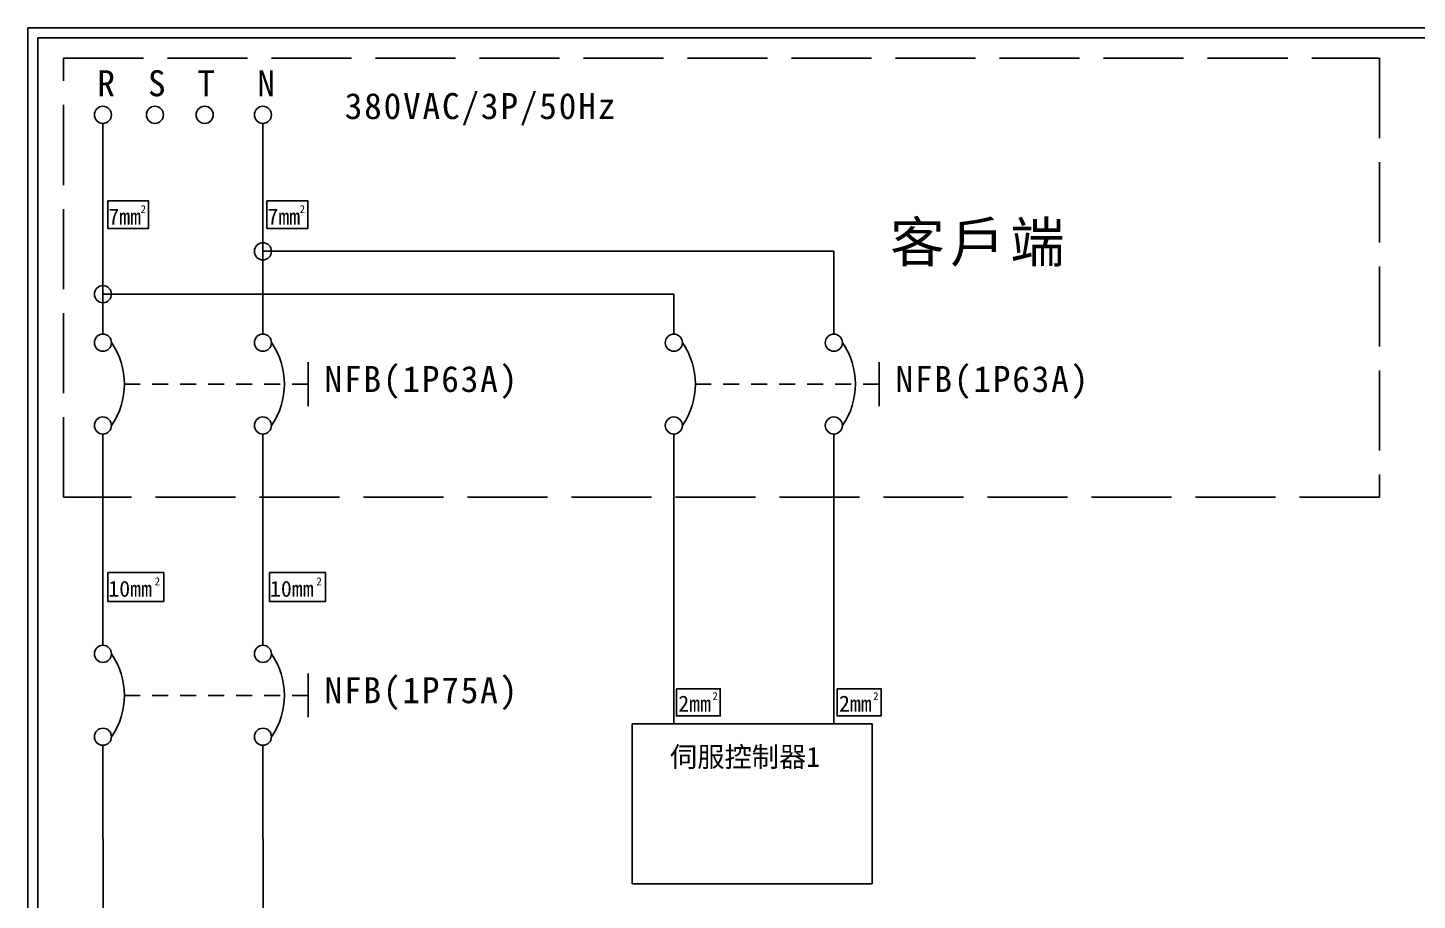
# Model space of a CAD drawing. Extents: x 10 to 297, y 3 to 207.
# Drawn here: x 10 to 183.7, y 98 to 207 of the extents above; entities that cross this region are included whole.
import ezdxf

# ---------------------------------------------------------------- set-up
doc = ezdxf.new("R2010")
doc.units = 0
doc.linetypes.add('HIDDEN0', pattern=[65, 50, -15])
doc.linetypes.add('HIDDEN9', pattern=[3.5, 2, -1.5])
doc.layers.get('0').update_dxf_attribs({"linetype": 'CONTINUOUS'})
doc.layers.add('圖框層', color=7, linetype='CONTINUOUS')
doc.layers.add('標尺寸層', color=3, linetype='CONTINUOUS')
doc.styles.add('CNS', font='romanc.shx', dxfattribs={"bigfont": 'chineset.shx'})
doc.styles.add('STSL', font='KAIU.TTF')
doc.styles.add('標楷體', font='KAIU.TTF')

msp = doc.modelspace()

# ---------------------------------------------------------------- linework, layer by layer
at = {"color": 7, "linetype": 'HIDDEN9'}
for p, q in [((45.06, 162.47), (22.09, 162.47)), ((116.42, 162.47), (93.45, 162.47)), ((45.06, 123.59), (22.09, 123.59))]:
    msp.add_line(p, q, dxfattribs=at)
for p, q in [((19.39, 117.28), (19.41, 83.37)), ((39.39, 117.28), (39.41, 93.37))]:
    msp.add_line(p, q)
for centre in [(19.39, 196.1), (25.89, 196.1), (32.11, 196.1), (39.39, 196.1), (39.39, 179.05), (19.39, 173.7), (19.39, 167.64), (39.39, 167.64), (90.75, 167.64), (110.75, 167.64), (19.39, 157.29), (39.39, 157.29), (90.75, 157.29), (110.75, 157.29), (19.39, 128.77), (39.39, 128.77), (19.39, 118.42), (39.39, 118.42)]:
    msp.add_circle(centre, 1.07)
at = {"color": 7}
for centre in [(13.03, 162.47), (33.03, 162.47), (84.4, 162.47), (104.4, 162.47), (13.03, 123.59), (33.03, 123.59)]:
    msp.add_arc(centre, 9.05, 325.1286, 34.8714, dxfattribs=at)
at = {"layer": '圖框層', "color": 7}
for p, q in [((297, 206.97), (10, 206.97)), ((10, 3), (10, 206.97)), ((295.75, 205.72), (11.25, 205.72)), ((11.25, 4.25), (11.25, 205.72))]:
    msp.add_line(p, q, dxfattribs=at)
at = {"layer": '標尺寸層', "color": 7}
for p, q in [((19.39, 195.03), (19.39, 168.71)), ((39.39, 195.03), (39.39, 168.71)), ((110.75, 179.05), (39.39, 179.05)), ((110.75, 168.71), (110.75, 179.05)), ((90.75, 173.7), (19.39, 173.7)), ((90.75, 168.71), (90.75, 173.7)), ((45.06, 165.2), (45.06, 159.73)), ((116.42, 165.2), (116.42, 159.73)), ((19.39, 156.22), (19.39, 156.15)), ((19.39, 156.15), (19.39, 129.84)), ((39.39, 156.22), (39.39, 156.15)), ((39.39, 156.15), (39.39, 129.84)), ((90.75, 156.22), (90.75, 156.15)), ((90.75, 156.15), (90.75, 120.04)), ((110.75, 156.22), (110.75, 156.15)), ((110.75, 156.15), (110.75, 120.04)), ((45.06, 126.32), (45.06, 120.86)), ((85.55, 120.04), (115.55, 120.04)), ((85.55, 100.04), (85.55, 120.04)), ((115.55, 120.04), (115.55, 100.04)), ((19.39, 117.35), (19.39, 117.28)), ((39.39, 117.35), (39.39, 117.28)), ((115.55, 100.04), (85.55, 100.04))]:
    msp.add_line(p, q, dxfattribs=at)
at = {"layer": '標尺寸層', "color": 7, "linetype": 'HIDDEN0', "ltscale": 0.2}
msp.add_lwpolyline([(14.48, 203.17), (178.97, 203.17), (178.97, 148.33), (14.48, 148.33)], close=True, dxfattribs=at)
at = {"layer": '標尺寸層', "color": 7}
for points in [[(20.01, 185.37), (25.1, 185.37), (25.1, 181.92), (20.01, 181.92)], [(39.9, 185.37), (44.99, 185.37), (44.99, 181.92), (39.9, 181.92)], [(20.02, 138.94), (26.99, 138.94), (26.99, 135.32), (20.02, 135.32)], [(40.23, 138.94), (47.2, 138.94), (47.2, 135.32), (40.23, 135.32)], [(91.07, 124.41), (96.56, 124.41), (96.56, 121.01), (91.07, 121.01)], [(111.15, 124.41), (116.65, 124.41), (116.65, 121.01), (111.15, 121.01)]]:
    msp.add_lwpolyline(points, close=True, dxfattribs=at)

# ---------------------------------------------------------------- texts
at = {"color": 0, "char_height": 3.25, "style": '標楷體'}
for s, insert, width, attachment_point in [('\\pt6.5;{\\T1.1;R}', (18.69, 201.67), 2, 1), ('\\pt6.5;{\\T1.1;S}', (25.02, 201.67), 2, 1), ('\\pt6.5;{\\T1.1;T}', (31.19, 201.67), 2, 1), ('\\pt6.5;{\\T1.1;N}', (38.69, 201.67), 2, 1), ('\\pt6.5;{\\T1.1;380VAC/3P/50Hz}', (49.61, 198.82), 35.213, 1), ('\\pt6.5;{\\T1.1;NFB(1P63A)}', (59.25, 164.73), 24.6072, 2), ('\\pt6.5;{\\T1.1;NFB(1P63A)}', (130.62, 164.73), 24.6072, 2), ('\\pt6.5;{\\T1.1;NFB(1P75A)}', (59.25, 125.86), 24.6072, 2)]:
    msp.add_mtext(s, dxfattribs=dict(at, insert=insert, width=width, attachment_point=attachment_point))
at = {"color": 3, "insert": (117.79, 182.7), "char_height": 5, "width": 35.213, "attachment_point": 1, "style": '標楷體'}
msp.add_mtext('\\pt6.5;{\\T1.1;客戶端}', dxfattribs=at)
at = {"layer": '圖框層', "color": 4, "style": 'STSL'}
for s, height, p in [('7mm', 2, (20.07, 182.39)), ('2', 1, (24.09, 183.82)), ('7mm', 2, (39.96, 182.39)), ('2', 1, (43.98, 183.82)), ('10mm', 2, (20.07, 135.9)), ('2', 1, (25.86, 137.33)), ('10mm', 2, (40.28, 135.9)), ('2', 1, (46.07, 137.33)), ('2mm', 2, (91.31, 121.56)), ('2', 1, (95.57, 122.99)), ('2mm', 2, (111.4, 121.56)), ('2', 1, (115.66, 122.99))]:
    msp.add_text(s, height=height, dxfattribs=at).set_placement(p)
at = {"layer": '標尺寸層', "color": 7, "insert": (90.27, 117.16), "char_height": 2.5, "width": 18.6208, "attachment_point": 1, "style": 'CNS'}
msp.add_mtext('{\\fDFKai-SB|b0|i0|c136|p65;伺服控制器1}', dxfattribs=at)

doc.saveas('drawing.dxf')
